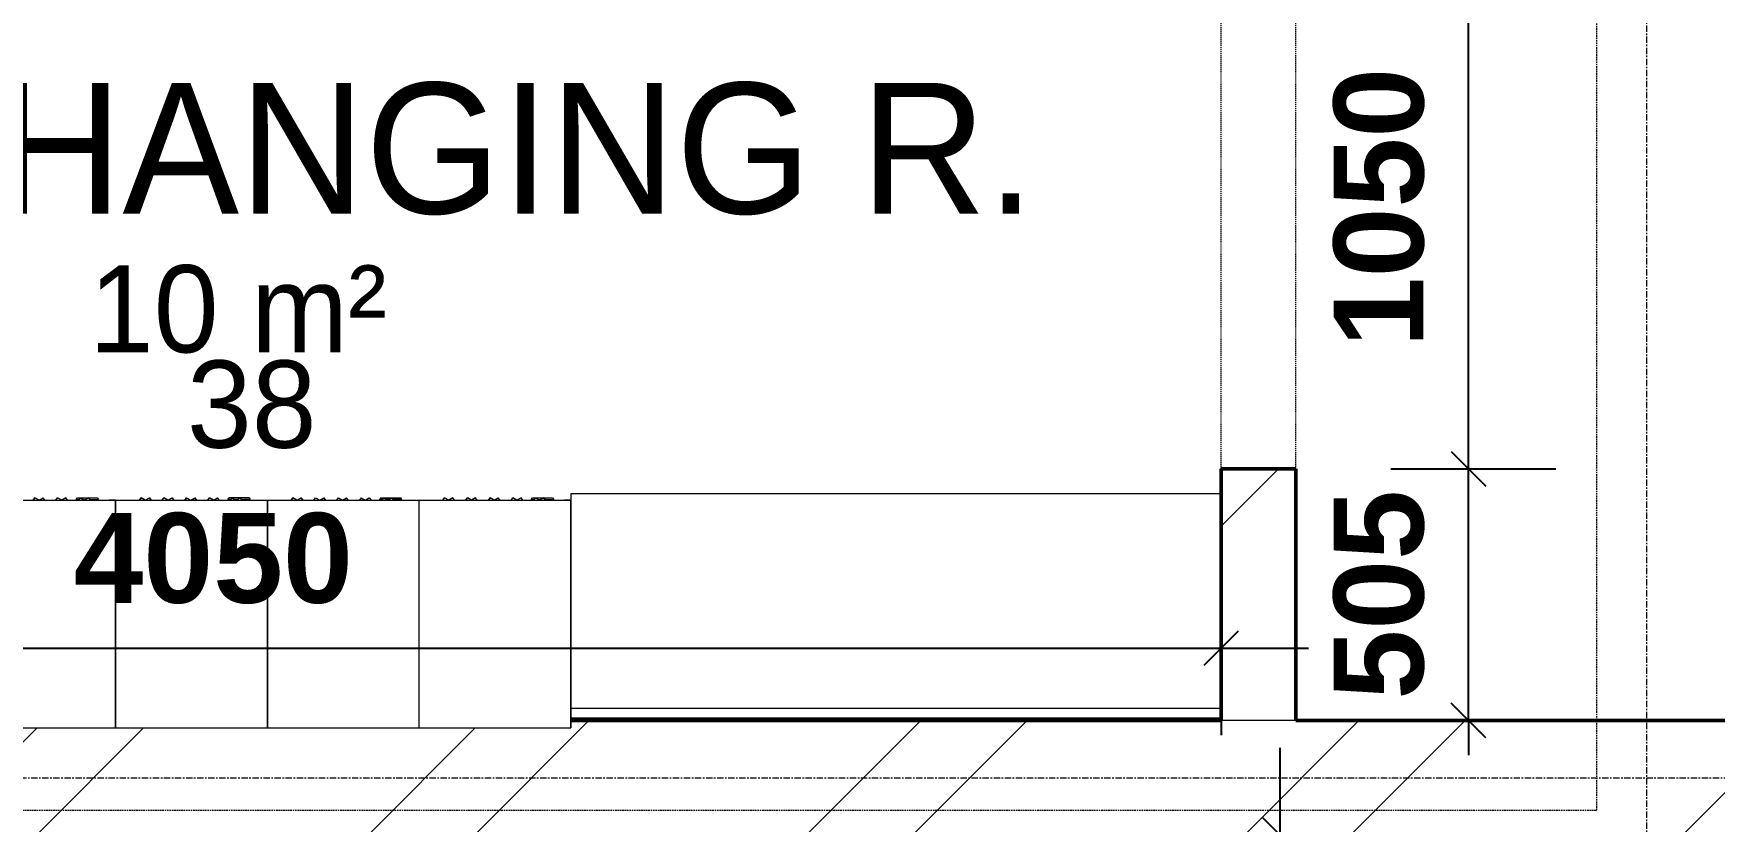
# Model space of a CAD drawing. Header units: inches. Extents: x 22 to 382261, y 22 to 371281.
# Drawn here: x 132038 to 135414, y 256378 to 257960 of the extents above; entities that cross this region are included whole.
import ezdxf

# ---------------------------------------------------------------- set-up
doc = ezdxf.new("R2010")
doc.units = ezdxf.units.IN
doc.header["$MEASUREMENT"] = 0
for name, pattern in [('Grid Line 1_2_', [22.225, 12.7, -3.175, 3.175, -3.175]), ('Hidden 1_8_', [4.7625, 3.175, -1.5875]), ('Overhead', [3.96875, 2.38125, -1.5875])]:
    doc.linetypes.add(name, pattern=pattern)
for name, color, linetype, lineweight in [('A-ANNO-DIMS', 211, 'Continuous', 9), ('A-AREA-IDEN', 2, 'Continuous', 9), ('A-DETL-HDLN', 90, 'Hidden 1_8_', 9), ('A-GENM', 13, 'Continuous', 9), ('A-WALL', 113, 'Continuous', 9), ('A-WALL-PATT', 111, 'Continuous', 9), ('G-IMPT', 8, 'Continuous', 9), ('I-WALL', 2, 'Continuous', 9), ('Q-CASE', 31, 'Continuous', 9), ('Q-SPCQ', 91, 'Continuous', 9), ('S-GRID', 1, 'Continuous', 9)]:
    doc.layers.add(name, color=color, linetype=linetype, lineweight=lineweight)
doc.styles.add('Arial_B_1', font='arialbd.ttf', dxfattribs={"height": 180.555556})
doc.styles.add('Century Gothic_1', font='GOTHIC.TTF', dxfattribs={"height": 1})
doc.styles.add('Gill Sans MT', font='GIL_____.TTF', dxfattribs={"height": 262.5})
doc.dimstyles.new('1', dxfattribs={"dimscale": 304.8, "dimtxt": 178.545395, "dimasz": 0.227865, "dimexe": 0.574147, "dimexo": 0.0625, "dimgap": 0.287073, "dimtad": 1, "dimdec": 0, "dimzin": 0, "dimdsep": 46, "dimtxsty": 'Arial_B_1', "dimblk1": 'OBLIQUE', "dimblk2": 'OBLIQUE', "dimsah": 1, "dimcen": 0.09, "dimdle": 0.574147, "dimazin": 0, "dimtfac": 1, "dimtdec": 4, "dimtix": 1, "dimtmove": 0, "dimatfit": 3, "dimfxl": 0.574147, "dimfxlon": 1, "dimtvp": 1, "dimtolj": 1, "dimtzin": 0, "dimarcsym": 2})
pattern_1 = [(45, (133937.6, 247897.3), (-440.033, 440.033), []), (45, (133937.6, 248564), (-440.033, 440.033), [])]

# ---------------------------------------------------------------- blocks, each defined once
blk = doc.blocks.new('M_Passage Opening-Cased - 0915 x 2134mm 2-782817-01-Ground floor DIMENSION PLAN')
at = {"layer": 'A-GENM', "linetype": 'Overhead'}
for p, q in [((-533.2, 75), (516.8, 75)), ((-533.2, -75), (516.8, -75))]:
    blk.add_line(p, q, dxfattribs=at)
blk = doc.blocks.new('Vanity Counter Top - 450-895068-01-Ground floor DIMENSION PLAN')
at = {"layer": 'Q-CASE'}
for p, q in [((106.3, 0), (-1200.5, 0)), ((-1200.5, 0), (-1200.5, -450)), ((-1200.5, -19.1), (106.3, -19.1)), ((106.3, -450), (106.3, -437.2)), ((-1200.5, -450), (106.3, -450))]:
    blk.add_line(p, q, dxfattribs=at)
blk = doc.blocks.new('Locker08 - 12ZLKR08_dwg-V108-01-Ground floor DIMENSION PLAN')
at = {"layer": 'G-IMPT'}
for p, q in [((0, 914.4), (457.2, 914.4)), ((0, 914.4), (0, 609.6)), ((0, 914.4), (0, 609.6)), ((457.2, 914.4), (0, 914.4)), ((457.2, 914.4), (457.2, 609.6)), ((457.2, 914.4), (457.2, 901.7)), ((457.2, 901.7), (457.2, 622.3)), ((457.2, 866.5), (461.8, 863.1)), ((461.8, 863.1), (457.2, 866.5)), ((457.2, 854.9), (461.8, 863.1)), ((457.2, 854.9), (461.8, 846.6)), ((457.2, 843.2), (461.8, 846.6)), ((461.8, 846.6), (457.2, 843.2)), ((457.2, 820.8), (461.8, 817.4)), ((457.2, 820.8), (461.8, 817.4)), ((457.2, 809.2), (461.8, 817.4)), ((457.2, 809.2), (461.8, 800.9)), ((461.8, 800.9), (457.2, 797.4)), ((457.2, 797.4), (461.8, 800.9)), ((461.8, 771.7), (457.2, 775.1)), ((457.2, 775.1), (461.8, 771.7)), ((461.8, 771.7), (457.2, 763.4)), ((457.2, 763.4), (461.8, 755.2)), ((461.8, 755.2), (457.2, 751.7)), ((457.2, 751.7), (461.8, 755.2)), ((457.2, 729.4), (461.8, 726)), ((457.2, 729.4), (461.8, 726)), ((457.2, 717.7), (461.8, 726)), ((457.2, 717.7), (461.8, 709.5)), ((457.2, 706), (461.8, 709.5)), ((457.2, 706), (461.8, 709.5)), ((461.8, 680.3), (457.2, 683.7)), ((457.2, 683.7), (461.8, 680.3)), ((461.8, 680.3), (457.2, 672)), ((458.8, 688.9), (462.1, 686.4)), ((458.8, 682.5), (458.8, 688.9)), ((462.1, 646.4), (462.1, 686.4)), ((461.8, 663.7), (457.2, 672)), ((457.2, 660.3), (461.8, 663.7)), ((457.2, 660.3), (461.8, 663.7)), ((458.8, 669.1), (458.8, 674.8)), ((458.8, 643.9), (458.8, 661.5)), ((462.1, 646.4), (458.8, 643.9)), ((0, 609.6), (0, 304.8)), ((0, 609.6), (457.2, 609.6)), ((0, 609.6), (0, 304.8)), ((457.2, 609.6), (0, 609.6)), ((457.2, 609.6), (0, 609.6)), ((457.2, 622.3), (457.2, 609.6)), ((457.2, 609.6), (457.2, 304.8)), ((457.2, 609.6), (457.2, 596.9)), ((457.2, 596.9), (457.2, 317.5)), ((457.2, 561.7), (461.8, 558.3)), ((461.8, 558.3), (457.2, 561.7)), ((457.2, 550.1), (461.8, 558.3)), ((457.2, 550.1), (461.8, 541.8)), ((461.8, 541.8), (457.2, 538.4)), ((457.2, 538.4), (461.8, 541.8)), ((457.2, 516), (461.8, 512.6)), ((457.2, 516), (461.8, 512.6)), ((461.8, 512.6), (457.2, 504.4)), ((457.2, 504.4), (461.8, 496.1)), ((461.8, 496.1), (457.2, 492.6)), ((457.2, 492.6), (461.8, 496.1)), ((457.2, 470.3), (461.8, 466.9)), ((457.2, 470.3), (461.8, 466.9)), ((461.8, 466.9), (457.2, 458.6)), ((457.2, 458.6), (461.8, 450.4)), ((457.2, 446.9), (461.8, 450.4)), ((457.2, 446.9), (461.8, 450.4)), ((461.8, 421.2), (457.2, 424.6)), ((461.8, 421.2), (457.2, 424.6)), ((461.8, 421.2), (457.2, 412.9)), ((457.2, 412.9), (461.8, 404.7)), ((461.8, 404.7), (457.2, 401.2)), ((461.8, 404.7), (457.2, 401.2)), ((457.2, 378.9), (461.8, 375.5)), ((457.2, 378.9), (461.8, 375.5)), ((461.8, 375.5), (457.2, 367.2)), ((462.1, 381.6), (458.8, 384.1)), ((458.8, 377.7), (458.8, 384.1)), ((462.1, 381.6), (462.1, 341.6)), ((457.2, 367.2), (461.8, 358.9)), ((457.2, 355.5), (461.8, 358.9)), ((461.8, 358.9), (457.2, 355.5)), ((458.8, 364.3), (458.8, 370)), ((458.8, 339.1), (458.8, 356.7)), ((458.8, 339.1), (462.1, 341.6)), ((0, 304.8), (0, 0)), ((0, 304.8), (457.2, 304.8)), ((0, 304.8), (0, 0)), ((0, 304.8), (457.2, 304.8)), ((0, 304.8), (457.2, 304.8)), ((457.2, 317.5), (457.2, 304.8)), ((457.2, 304.8), (457.2, 0)), ((457.2, 304.8), (457.2, 292.1)), ((457.2, 292.1), (457.2, 12.7)), ((457.2, 256.9), (461.8, 253.5)), ((457.2, 256.9), (461.8, 253.5)), ((457.2, 245.3), (461.8, 253.5)), ((461.8, 237), (457.2, 245.3)), ((457.2, 233.6), (461.8, 237)), ((457.2, 233.6), (461.8, 237)), ((457.2, 211.2), (461.8, 207.8)), ((461.8, 207.8), (457.2, 211.2)), ((457.2, 199.6), (461.8, 207.8)), ((461.8, 191.3), (457.2, 199.6)), ((457.2, 187.8), (461.8, 191.3)), ((457.2, 187.8), (461.8, 191.3)), ((457.2, 165.5), (461.8, 162.1)), ((461.8, 162.1), (457.2, 165.5)), ((457.2, 153.8), (461.8, 162.1)), ((457.2, 153.8), (461.8, 145.6)), ((457.2, 142.1), (461.8, 145.6)), ((457.2, 142.1), (461.8, 145.6)), ((457.2, 119.8), (461.8, 116.4)), ((457.2, 119.8), (461.8, 116.4)), ((457.2, 108.1), (461.8, 116.4)), ((461.8, 99.9), (457.2, 108.1)), ((457.2, 96.4), (461.8, 99.9)), ((457.2, 96.4), (461.8, 99.9)), ((457.2, 74.1), (461.8, 70.7)), ((457.2, 74.1), (461.8, 70.7)), ((461.8, 70.7), (457.2, 62.4)), ((458.8, 79.3), (462.1, 76.8)), ((458.8, 79.3), (458.8, 72.9)), ((462.1, 76.8), (462.1, 36.8)), ((461.8, 54.1), (457.2, 62.4)), ((457.2, 50.7), (461.8, 54.1)), ((457.2, 50.7), (461.8, 54.1)), ((458.8, 65.2), (458.8, 59.5)), ((458.8, 51.9), (458.8, 34.3)), ((462.1, 36.8), (458.8, 34.3)), ((0, 0), (457.2, 0)), ((457.2, 0), (0, 0)), ((457.2, 0), (457.2, 12.7))]:
    blk.add_line(p, q, dxfattribs=at)
blk = doc.blocks.new('Locker08 - Locker08-V109-01-Ground floor DIMENSION PLAN')
blk.add_blockref('Locker08 - 12ZLKR08_dwg-V108-01-Ground floor DIMENSION PLAN', (0, 0))
blk = doc.blocks.new('Locker08 - 12ZLKR08_dwg-783368-01-Ground floor DIMENSION PLAN')
at = {"layer": 'G-IMPT'}
for p, q in [((457.2, 914.4), (0, 914.4)), ((0, 914.4), (457.2, 914.4)), ((0, 914.4), (0, 609.6)), ((0, 914.4), (0, 609.6)), ((457.2, 914.4), (0, 914.4)), ((457.2, 914.4), (0, 914.4)), ((457.2, 914.4), (457.2, 609.6)), ((457.2, 914.4), (457.2, 901.7)), ((457.2, 901.7), (457.2, 622.3)), ((457.2, 866.5), (461.8, 863.1)), ((461.8, 863.1), (457.2, 866.5)), ((457.2, 854.9), (461.8, 863.1)), ((457.2, 854.9), (461.8, 846.6)), ((457.2, 843.2), (461.8, 846.6)), ((461.8, 846.6), (457.2, 843.2)), ((457.2, 820.8), (461.8, 817.4)), ((457.2, 820.8), (461.8, 817.4)), ((457.2, 809.2), (461.8, 817.4)), ((457.2, 809.2), (461.8, 800.9)), ((461.8, 800.9), (457.2, 797.4)), ((457.2, 797.4), (461.8, 800.9)), ((461.8, 771.7), (457.2, 775.1)), ((457.2, 775.1), (461.8, 771.7)), ((461.8, 771.7), (457.2, 763.4)), ((457.2, 763.4), (461.8, 755.2)), ((461.8, 755.2), (457.2, 751.7)), ((457.2, 751.7), (461.8, 755.2)), ((457.2, 729.4), (461.8, 726)), ((457.2, 729.4), (461.8, 726)), ((457.2, 717.7), (461.8, 726)), ((457.2, 717.7), (461.8, 709.5)), ((457.2, 706), (461.8, 709.5)), ((457.2, 706), (461.8, 709.5)), ((461.8, 680.3), (457.2, 683.7)), ((457.2, 683.7), (461.8, 680.3)), ((461.8, 680.3), (457.2, 672)), ((458.8, 688.9), (462.1, 686.4)), ((458.8, 682.5), (458.8, 688.9)), ((462.1, 646.4), (462.1, 686.4)), ((461.8, 663.7), (457.2, 672)), ((457.2, 660.3), (461.8, 663.7)), ((457.2, 660.3), (461.8, 663.7)), ((458.8, 669.1), (458.8, 674.8)), ((458.8, 643.9), (458.8, 661.5)), ((462.1, 646.4), (458.8, 643.9)), ((0, 609.6), (0, 304.8)), ((0, 609.6), (457.2, 609.6)), ((0, 609.6), (0, 304.8)), ((457.2, 609.6), (0, 609.6)), ((457.2, 609.6), (0, 609.6)), ((457.2, 622.3), (457.2, 609.6)), ((457.2, 609.6), (457.2, 304.8)), ((457.2, 609.6), (457.2, 596.9)), ((457.2, 596.9), (457.2, 317.5)), ((457.2, 561.7), (461.8, 558.3)), ((461.8, 558.3), (457.2, 561.7)), ((457.2, 550.1), (461.8, 558.3)), ((457.2, 550.1), (461.8, 541.8)), ((461.8, 541.8), (457.2, 538.4)), ((457.2, 538.4), (461.8, 541.8)), ((457.2, 516), (461.8, 512.6)), ((457.2, 516), (461.8, 512.6)), ((461.8, 512.6), (457.2, 504.4)), ((457.2, 504.4), (461.8, 496.1)), ((461.8, 496.1), (457.2, 492.6)), ((457.2, 492.6), (461.8, 496.1)), ((457.2, 470.3), (461.8, 466.9)), ((457.2, 470.3), (461.8, 466.9)), ((461.8, 466.9), (457.2, 458.6)), ((457.2, 458.6), (461.8, 450.4)), ((457.2, 446.9), (461.8, 450.4)), ((457.2, 446.9), (461.8, 450.4)), ((461.8, 421.2), (457.2, 424.6)), ((461.8, 421.2), (457.2, 424.6)), ((461.8, 421.2), (457.2, 412.9)), ((457.2, 412.9), (461.8, 404.7)), ((461.8, 404.7), (457.2, 401.2)), ((461.8, 404.7), (457.2, 401.2)), ((457.2, 378.9), (461.8, 375.5)), ((457.2, 378.9), (461.8, 375.5)), ((461.8, 375.5), (457.2, 367.2)), ((462.1, 381.6), (458.8, 384.1)), ((458.8, 377.7), (458.8, 384.1)), ((462.1, 381.6), (462.1, 341.6)), ((457.2, 367.2), (461.8, 358.9)), ((457.2, 355.5), (461.8, 358.9)), ((461.8, 358.9), (457.2, 355.5)), ((458.8, 364.3), (458.8, 370)), ((458.8, 339.1), (458.8, 356.7)), ((458.8, 339.1), (462.1, 341.6)), ((0, 304.8), (0, 0)), ((0, 304.8), (457.2, 304.8)), ((0, 304.8), (0, 0)), ((0, 304.8), (457.2, 304.8)), ((0, 304.8), (457.2, 304.8)), ((457.2, 317.5), (457.2, 304.8)), ((457.2, 304.8), (457.2, 0)), ((457.2, 304.8), (457.2, 292.1)), ((457.2, 292.1), (457.2, 12.7)), ((457.2, 256.9), (461.8, 253.5)), ((457.2, 256.9), (461.8, 253.5)), ((457.2, 245.3), (461.8, 253.5)), ((461.8, 237), (457.2, 245.3)), ((457.2, 233.6), (461.8, 237)), ((457.2, 233.6), (461.8, 237)), ((457.2, 211.2), (461.8, 207.8)), ((461.8, 207.8), (457.2, 211.2)), ((457.2, 199.6), (461.8, 207.8)), ((461.8, 191.3), (457.2, 199.6)), ((457.2, 187.8), (461.8, 191.3)), ((457.2, 187.8), (461.8, 191.3)), ((457.2, 165.5), (461.8, 162.1)), ((461.8, 162.1), (457.2, 165.5)), ((457.2, 153.8), (461.8, 162.1)), ((457.2, 153.8), (461.8, 145.6)), ((457.2, 142.1), (461.8, 145.6)), ((457.2, 142.1), (461.8, 145.6)), ((457.2, 119.8), (461.8, 116.4)), ((457.2, 119.8), (461.8, 116.4)), ((457.2, 108.1), (461.8, 116.4)), ((461.8, 99.9), (457.2, 108.1)), ((457.2, 96.4), (461.8, 99.9)), ((457.2, 96.4), (461.8, 99.9)), ((457.2, 74.1), (461.8, 70.7)), ((457.2, 74.1), (461.8, 70.7)), ((461.8, 70.7), (457.2, 62.4)), ((458.8, 79.3), (462.1, 76.8)), ((458.8, 79.3), (458.8, 72.9)), ((462.1, 76.8), (462.1, 36.8)), ((461.8, 54.1), (457.2, 62.4)), ((457.2, 50.7), (461.8, 54.1)), ((457.2, 50.7), (461.8, 54.1)), ((458.8, 65.2), (458.8, 59.5)), ((458.8, 51.9), (458.8, 34.3)), ((462.1, 36.8), (458.8, 34.3)), ((0, 0), (457.2, 0)), ((457.2, 0), (0, 0)), ((457.2, 0), (457.2, 12.7))]:
    blk.add_line(p, q, dxfattribs=at)
blk = doc.blocks.new('Locker08 - Locker08-783374-01-Ground floor DIMENSION PLAN')
blk.add_blockref('Locker08 - 12ZLKR08_dwg-783368-01-Ground floor DIMENSION PLAN', (0, 0))
blk = doc.blocks.new('_Oblique')
at = {"color": 0, "linetype": 'ByBlock', "lineweight": -2}
blk.add_line((-0.5, -0.5), (0.5, 0.5), dxfattribs=at)
blk = doc.blocks.new('*D4551')
at = {"layer": 'A-ANNO-DIMS', "color": 0, "lineweight": -2, "transparency": 16777216}
for p, q in [((130373.8, 256882), (130373.8, 256551)), ((134423.8, 256882), (134423.8, 256551)), ((130198.8, 256726), (134598.8, 256726))]:
    blk.add_line(p, q, dxfattribs=at)
at = {"layer": 'Defpoints', "color": 0, "transparency": 16777216}
for p in [(130373.8, 256901), (134423.8, 256901), (134423.8, 256726)]:
    blk.add_point(p, dxfattribs=at)
at = {"layer": 'A-ANNO-DIMS', "color": 0, "lineweight": -2, "transparency": 16777216, "xscale": 69.45312499999999, "yscale": 69.45312499999999, "zscale": 69.45312499999999, "rotation": 180}
blk.add_blockref('_Oblique', (130373.8, 256726), dxfattribs=at)
at = {"layer": 'A-ANNO-DIMS', "color": 0, "lineweight": -2, "transparency": 16777216, "xscale": 69.45312499999999, "yscale": 69.45312499999999, "zscale": 69.45312499999999}
blk.add_blockref('_Oblique', (134423.8, 256726), dxfattribs=at)
at = {"layer": 'A-ANNO-DIMS', "color": 0, "transparency": 16777216, "insert": (132398.8, 256905.7), "char_height": 180.56, "width": 652.966, "attachment_point": 5, "style": 'Arial_B_1'}
blk.add_mtext('\\A1;4050', dxfattribs=at)
blk = doc.blocks.new('*D4634')
at = {"layer": 'A-ANNO-DIMS', "color": 0, "lineweight": -2, "transparency": 16777216}
for p, q in [((134542.2, 249880.5), (134542.2, 256525.5)), ((134386.3, 256350.5), (134717.2, 256350.5)), ((134386.3, 250055.5), (134717.2, 250055.5))]:
    blk.add_line(p, q, dxfattribs=at)
at = {"layer": 'Defpoints', "color": 0, "transparency": 16777216}
for p in [(134367.2, 256350.5), (134542.2, 256350.5), (134367.2, 250055.5)]:
    blk.add_point(p, dxfattribs=at)
at = {"layer": 'A-ANNO-DIMS', "color": 0, "lineweight": -2, "transparency": 16777216, "xscale": 69.45312499999999, "yscale": 69.45312499999999, "zscale": 69.45312499999999}
for p, rotation in [((134542.2, 256350.5), 90), ((134542.2, 250055.5), 270)]:
    blk.add_blockref('_Oblique', p, dxfattribs=dict(at, rotation=rotation))
at = {"layer": 'A-ANNO-DIMS', "color": 0, "transparency": 16777216, "insert": (134362.5, 253203), "char_height": 180.56, "width": 652.966, "attachment_point": 5, "rotation": 90, "style": 'Arial_B_1'}
blk.add_mtext('\\A1;6295', dxfattribs=at)
blk = doc.blocks.new('*D4643')
at = {"layer": 'A-ANNO-DIMS', "color": 0, "lineweight": -2, "transparency": 16777216}
for p, q in [((134920.6, 257085.5), (134920.6, 257154.9)), ((134764.6, 257085.5), (135095.6, 257085.5)), ((134920.6, 256580.5), (134920.6, 257085.5)), ((134764.6, 256580.5), (135095.6, 256580.5)), ((134920.6, 256580.5), (134920.6, 256511))]:
    blk.add_line(p, q, dxfattribs=at)
at = {"layer": 'Defpoints', "color": 0, "transparency": 16777216}
for p in [(134745.6, 257085.5), (134920.6, 257085.5), (134745.6, 256580.5)]:
    blk.add_point(p, dxfattribs=at)
at = {"layer": 'A-ANNO-DIMS', "color": 0, "lineweight": -2, "transparency": 16777216, "xscale": 69.45312499999999, "yscale": 69.45312499999999, "zscale": 69.45312499999999}
for p, rotation in [((134920.6, 257085.5), 270), ((134920.6, 256580.5), 90)]:
    blk.add_blockref('_Oblique', p, dxfattribs=dict(at, rotation=rotation))
at = {"layer": 'A-ANNO-DIMS', "color": 0, "transparency": 16777216, "insert": (134740.9, 256833), "char_height": 180.56, "width": 489.725, "attachment_point": 5, "rotation": 90, "style": 'Arial_B_1'}
blk.add_mtext('\\A1;505', dxfattribs=at)
blk = doc.blocks.new('*D4644')
at = {"layer": 'A-ANNO-DIMS', "color": 0, "lineweight": -2, "transparency": 16777216}
for p, q in [((134920.6, 256910.5), (134920.6, 258310.5)), ((134764.6, 258135.5), (135095.6, 258135.5)), ((134764.6, 257085.5), (135095.6, 257085.5))]:
    blk.add_line(p, q, dxfattribs=at)
at = {"layer": 'Defpoints', "color": 0, "transparency": 16777216}
for p in [(134745.6, 258135.5), (134920.6, 258135.5), (134745.6, 257085.5)]:
    blk.add_point(p, dxfattribs=at)
at = {"layer": 'A-ANNO-DIMS', "color": 0, "lineweight": -2, "transparency": 16777216, "xscale": 69.45312499999999, "yscale": 69.45312499999999, "zscale": 69.45312499999999}
for p, rotation in [((134920.6, 258135.5), 90), ((134920.6, 257085.5), 270)]:
    blk.add_blockref('_Oblique', p, dxfattribs=dict(at, rotation=rotation))
at = {"layer": 'A-ANNO-DIMS', "color": 0, "transparency": 16777216, "insert": (134740.9, 257610.5), "char_height": 180.56, "width": 652.966, "attachment_point": 5, "rotation": 90, "style": 'Arial_B_1'}
blk.add_mtext('\\A1;1050', dxfattribs=at)

msp = doc.modelspace()

# ---------------------------------------------------------------- hatches: boundary and pattern name
at = {"layer": 'A-WALL-PATT'}
h = msp.add_hatch(dxfattribs=at)
h.set_pattern_fill('FP_1', color=256, style=0, pattern_type=2)
h.set_pattern_definition(pattern_1)
h.paths.add_polyline_path([(134573.8, 256580.5), (134573.8, 257085.5), (134423.8, 257085.5), (134423.8, 256580.5)])
h.paths.add_polyline_path([(134573.8, 258135.5), (134573.8, 259905.5), (134423.8, 259905.5), (134423.8, 258135.5)])
h = msp.add_hatch(dxfattribs=at)
h.set_pattern_fill('FP_1', color=256, style=0, pattern_type=2)
h.set_pattern_definition(pattern_1)
h.paths.add_polyline_path([(135244.1, 256350.5), (135278.8, 256350.5), (135278.8, 256580.5), (133117, 256580.5), (133117, 256565.5), (131288.2, 256565.5), (131288.2, 256580.5), (125338.8, 256580.5), (125338.8, 256350.5), (135163.8, 256350.5)])
h = msp.add_hatch(dxfattribs=at)
h.set_pattern_fill('FP_1', color=256, style=0, pattern_type=2)
h.set_pattern_definition(pattern_1)
h.paths.add_polyline_path([(135393.8, 256350.5), (146028.8, 256350.5), (146028.8, 256580.5), (135278.8, 256580.5), (135278.8, 256350.5), (135388.8, 256350.5)])

# ---------------------------------------------------------------- linework, layer by layer
at = {"layer": 'A-DETL-HDLN'}
for p, q in [((135177.9, 256400.5), (135177.9, 260435.5)), ((121742.7, 256400.5), (135177.9, 256400.5))]:
    msp.add_line(p, q, dxfattribs=at)
at = {"layer": 'A-WALL', "lineweight": 50}
for p, q in [((134423.8, 257085.5), (134423.8, 256580.5)), ((134573.8, 257085.5), (134423.8, 257085.5)), ((134573.8, 256580.5), (134573.8, 257085.5))]:
    msp.add_line(p, q, dxfattribs=at)
at = {"layer": 'A-WALL'}
msp.add_line((134573.8, 256580.5), (134423.8, 256580.5), dxfattribs=at)
at = {"layer": 'I-WALL', "lineweight": 50}
for p, q in [((134423.8, 256580.5), (133117, 256580.5)), ((137343.8, 256580.5), (134573.8, 256580.5))]:
    msp.add_line(p, q, dxfattribs=at)
at = {"layer": 'S-GRID', "linetype": 'Grid Line 1_2_'}
for p, q in [((135278.8, 238493.9), (135278.8, 260685.5)), ((120853.8, 256465.5), (159119.4, 256465.5))]:
    msp.add_line(p, q, dxfattribs=at)

# ---------------------------------------------------------------- block references
at = {"layer": 'A-GENM', "linetype": 'Overhead', "rotation": 90}
msp.add_blockref('M_Passage Opening-Cased - 0915 x 2134mm 2-782817-01-Ground floor DIMENSION PLAN', (134498.8, 257618.6), dxfattribs=at)
at = {"layer": 'Q-CASE', "rotation": 180}
msp.add_blockref('Vanity Counter Top - 450-895068-01-Ground floor DIMENSION PLAN', (133223.4, 256585.5), dxfattribs=at)
at = {"layer": 'Q-SPCQ', "rotation": 89.9999999999999}
for name, p in [('Locker08 - Locker08-V109-01-Ground floor DIMENSION PLAN', (132202.6, 256565.5)), ('Locker08 - Locker08-783374-01-Ground floor DIMENSION PLAN', (133117, 256565.5))]:
    msp.add_blockref(name, p, dxfattribs=at)

# ---------------------------------------------------------------- texts
at = {"layer": 'A-AREA-IDEN', "attachment_point": 1}
for s, insert, char_height, width, style in [('MENS CHANGING R.', (130597.8, 257860.7), 262.5, 4573.627, 'Gill Sans MT'), ('10 m²', (132149.2, 257494.6), 175, 813.713, 'Century Gothic_1'), ('38', (132346, 257303.2), 175, 336.709, 'Century Gothic_1')]:
    msp.add_mtext(s, dxfattribs=dict(at, insert=insert, char_height=char_height, width=width, style=style))

# ---------------------------------------------------------------- dimensions: what is measured, and where the dimension line sits
at = {"layer": 'A-ANNO-DIMS'}
for base, p1, p2, override, picture, middle in [((134920.6, 258135.5), (134745.6, 257085.5), (134745.6, 258135.5), {"dimpost": '<>', "dimfxl": 1050}, '*D4644', (134740.9, 257610.5)), ((134920.6, 257085.5), (134745.6, 256580.5), (134745.6, 257085.5), {"dimpost": '<>', "dimfxl": 505}, '*D4643', (134740.9, 256833)), ((134542.2, 256350.5), (134367.2, 250055.5), (134367.2, 256350.5), {"dimpost": '<>', "dimfxl": 6295}, '*D4634', (134362.5, 253203))]:
    dim = msp.add_linear_dim(base=base, p1=p1, p2=p2, angle=90, dimstyle='1', override=override, dxfattribs=at)
    dim.commit()
    dim.dimension.update_dxf_attribs({"geometry": picture, "text_midpoint": middle})
dim = msp.add_linear_dim(base=(134423.8, 256726), p1=(130373.8, 256901), p2=(134423.8, 256901), dimstyle='1', override={"dimpost": '<>', "dimfxl": 4050}, dxfattribs=at)
dim.commit()
dim.dimension.update_dxf_attribs({"geometry": '*D4551', "text_midpoint": (132398.8, 256905.7)})

doc.saveas('drawing.dxf')
